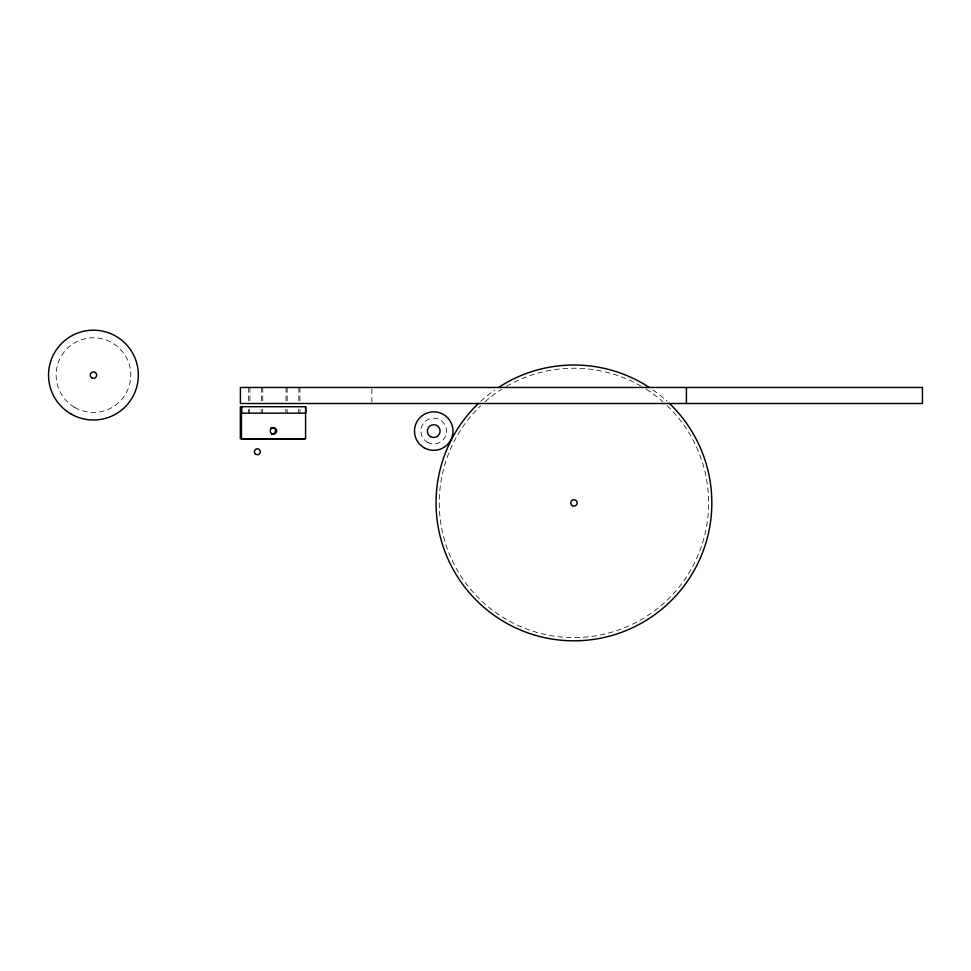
<?xml version="1.0" encoding="UTF-8"?>
<svg xmlns="http://www.w3.org/2000/svg" width="971" height="971" viewBox="0 0 971 971"><rect width="100%" height="100%" fill="white"/><g stroke="black" fill="none" stroke-linecap="round" stroke-linejoin="round"><path stroke-width="0.73" stroke-dasharray="4.86 3.64" d="M371.881 388.922L371.881 402.043M299.966 387.465L299.966 402.043M299.942 409.301L299.942 413.148M298.837 387.465L298.837 402.043M298.655 409.276L298.655 413.124M287.149 387.465L287.149 402.043M287.113 409.301L287.113 413.148M286.02 387.465L286.02 402.043M285.838 409.276L285.838 411.838M262.765 387.465L262.765 402.043M262.461 409.301L262.461 413.148M261.393 387.465L261.393 402.043M261.187 409.276L261.187 413.124M249.948 387.465L249.948 402.043M249.644 409.301L249.644 413.148M248.564 387.465L248.564 402.043M248.358 409.276L248.358 413.124M667.101 405.635A134.69 134.69 0 0 1 669.869 597.456A134.69 134.69 0 0 1 478.023 597.456A134.69 134.69 0 0 1 480.791 405.635M485.112 401.678A134.69 134.69 0 0 1 501.606 389.298M506.595 386.276A134.69 134.69 0 0 1 641.285 386.276M646.273 389.298A134.69 134.69 0 0 1 662.78 401.678M480.754 401.278A137.894 137.894 0 0 1 494.87 389.941M653.01 389.941A137.894 137.894 0 0 1 667.126 401.278M74.779 407.419A37.323 37.323 0 0 0 130.769 375.097A37.323 37.323 0 0 0 74.779 342.763A37.323 37.323 0 0 0 74.779 407.419M427.313 442.193A12.829 12.829 0 0 0 446.551 431.088A12.829 12.829 0 0 0 427.313 419.97A12.829 12.829 0 0 0 427.313 442.193"/><path stroke-width="1.46" d="M304.481 438.771L240.347 438.771L240.347 406.703L305.756 406.74L305.756 413.148L241.621 413.148L241.621 406.74M686.412 387.465L686.412 403.499M305.586 406.776L305.586 438.856L241.451 438.856L241.451 406.776M669.31 403.317A137.894 137.894 0 0 1 672.15 599.714A137.894 137.894 0 0 1 475.741 599.714A137.894 137.894 0 0 1 478.569 403.317M498.621 387.405A137.894 137.894 0 0 1 649.259 387.405M272.329 427.616A3.204 3.204 0 0 1 275.509 431.245A3.204 3.204 0 0 1 271.504 433.928M270.727 428.053A3.204 3.204 0 0 1 271.504 427.726M922.45 387.465L240.407 387.465L240.407 403.499L922.45 403.499L922.45 387.465M572.344 505.685A3.204 3.204 0 0 0 577.15 502.905A3.204 3.204 0 0 0 572.344 500.138A3.204 3.204 0 0 0 572.344 505.685M255.883 454.331A2.986 2.986 0 0 0 260.349 451.746A2.986 2.986 0 0 0 255.883 449.16A2.986 2.986 0 0 0 255.883 454.331M70.992 413.974A44.897 44.897 0 0 0 138.343 375.097A44.897 44.897 0 0 0 70.992 336.209A44.897 44.897 0 0 0 70.992 413.974M91.844 377.865A3.204 3.204 0 0 0 96.651 375.097A3.204 3.204 0 0 0 91.844 372.318A3.204 3.204 0 0 0 91.844 377.865M430.517 436.634A6.409 6.409 0 0 0 440.142 431.088A6.409 6.409 0 0 0 430.517 425.529A6.409 6.409 0 0 0 430.517 436.634M424.096 447.74A19.238 19.238 0 0 0 452.959 431.088A19.238 19.238 0 0 0 424.096 414.423A19.238 19.238 0 0 0 424.096 447.74M271.831 433.673A3.204 3.204 0 0 0 276.65 430.906A3.204 3.204 0 0 0 271.831 428.126A3.204 3.204 0 0 0 271.831 433.673"/></g></svg>
